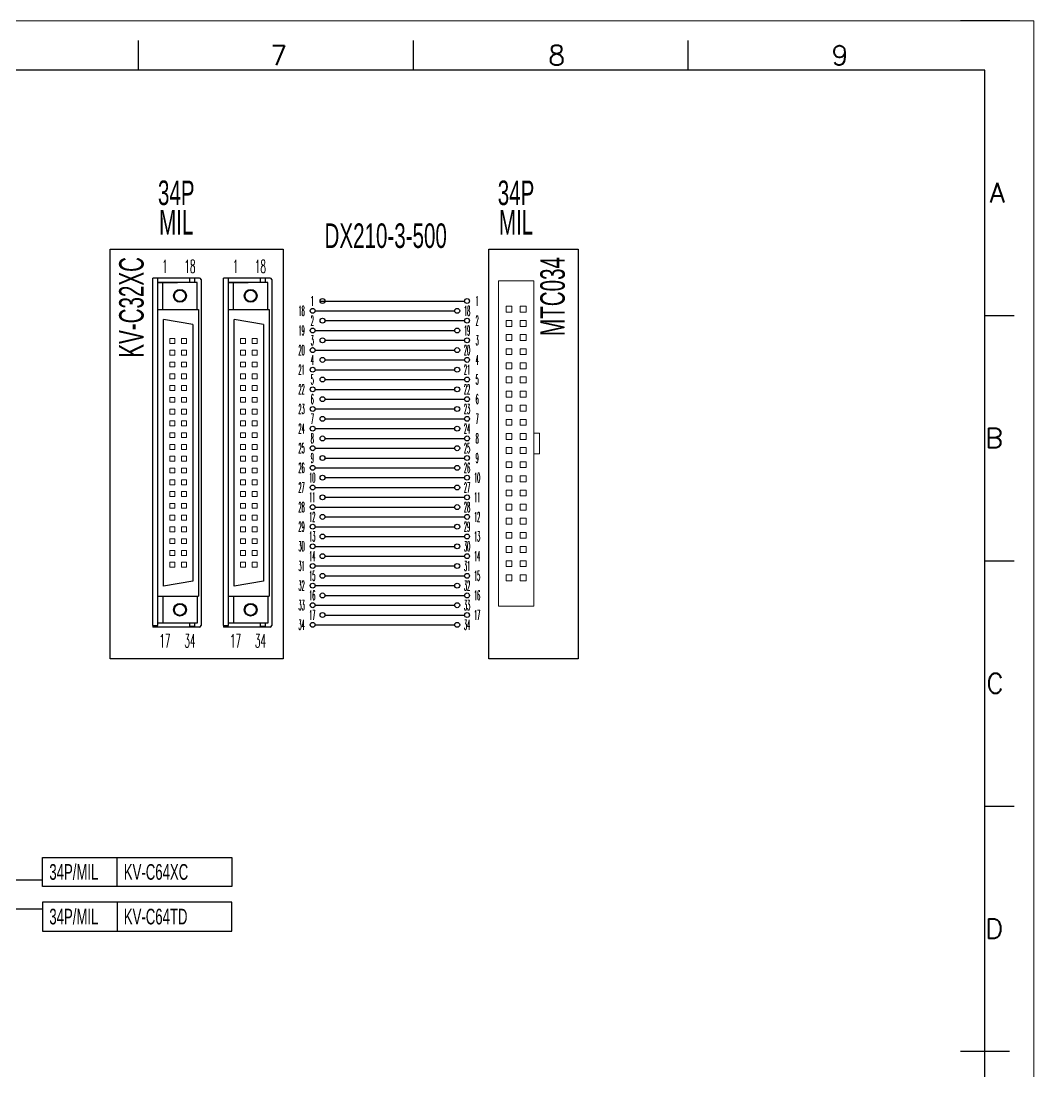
# Model space of a CAD drawing. Extents: x 49673 to 52330, y -5620 to -4375.
# Drawn here: x 50541.2 to 50644.4, y -5263.5 to -5156.4 of the extents above; entities that cross this region are included whole.
import ezdxf
from ezdxf.enums import TextEntityAlignment as Align

# ---------------------------------------------------------------- set-up
doc = ezdxf.new("R2010")
doc.units = 0
doc.header["$MEASUREMENT"] = 0
doc.layers.add('AE_BOR', color=1, linetype='Continuous')
doc.layers.add('Z_OM_GAIKEI', color=7, linetype='Continuous')
doc.layers.add('Dimension', color=3, linetype='Continuous', lineweight=13)
doc.styles.add('WD', font='simplex.shx', dxfattribs={"bigfont": 'gbcbig.shx'})
doc.styles.add('样式 8', font='arial.ttf')

# ---------------------------------------------------------------- blocks, each defined once
blk = doc.blocks.new('电控横A4')
for p, q in [((292, -5), (5, -5)), ((292, -205), (292, -5))]:
    blk.add_line(p, q)
at = {"layer": 'AE_BOR', "color": 1, "lineweight": 15}
for p, q in [((0, 0), (297, 0)), ((297, 0), (297, -210))]:
    blk.add_line(p, q, dxfattribs=at)
at = {"layer": 'AE_BOR', "lineweight": 30}
blk.add_line((294.53, 0), (289.53, 0), dxfattribs=at)
at = {"layer": 'AE_BOR'}
for p, q in [((205.78, -5), (205.78, -2)), ((233.78, -5), (233.78, -2)), ((261.78, -5), (261.78, -2)), ((292, -30), (295, -30)), ((292, -55), (295, -55)), ((292, -80), (295, -80))]:
    blk.add_line(p, q, dxfattribs=at)
at = {"layer": 'AE_BOR', "color": 2, "lineweight": 30}
blk.add_line((289.5, -105), (294.5, -105), dxfattribs=at)
at = {"layer": 'AE_BOR', "style": 'WD'}
for s, p in [('7', (220.04, -4.5)), ('8', (248.37, -4.5)), ('9', (277.23, -4.5))]:
    blk.add_text(s, height=2, dxfattribs=at).set_placement(p, align=Align.CENTER)
for s, p in [('A', (294.03, -17.5)), ('B', (293.84, -42.5)), ('C', (293.93, -67.5)), ('D', (293.84, -92.5))]:
    blk.add_text(s, height=2, dxfattribs=at).set_placement(p, align=Align.MIDDLE_RIGHT)

msp = doc.modelspace()

# ---------------------------------------------------------------- linework, layer by layer
for p, q in [((50559.43, -5182.65), (50554.68, -5182.65)), ((50566.63, -5182.65), (50561.88, -5182.65)), ((50571.7, -5184.98), (50586.43, -5184.98)), ((50571.2, -5185.98), (50585.43, -5185.98)), ((50572.2, -5186.98), (50586.43, -5186.98)), ((50571.2, -5187.98), (50585.43, -5187.98)), ((50572.2, -5188.98), (50586.43, -5188.98)), ((50571.2, -5189.98), (50585.43, -5189.98)), ((50572.2, -5190.98), (50586.43, -5190.98)), ((50571.2, -5191.98), (50585.43, -5191.98)), ((50572.2, -5192.98), (50586.43, -5192.98)), ((50571.2, -5193.98), (50585.43, -5193.98)), ((50572.2, -5194.98), (50586.43, -5194.98)), ((50571.2, -5195.98), (50585.43, -5195.98)), ((50572.2, -5196.98), (50586.43, -5196.98)), ((50571.2, -5197.98), (50585.43, -5197.98)), ((50572.2, -5198.98), (50586.43, -5198.98)), ((50571.2, -5199.98), (50585.43, -5199.98)), ((50572.2, -5200.98), (50586.43, -5200.98)), ((50571.2, -5201.98), (50585.43, -5201.98)), ((50571.2, -5203.98), (50585.43, -5203.98)), ((50572.2, -5202.98), (50586.43, -5202.98)), ((50572.2, -5204.98), (50586.43, -5204.98)), ((50571.2, -5205.98), (50585.43, -5205.98)), ((50572.2, -5206.98), (50586.43, -5206.98)), ((50571.2, -5207.98), (50585.43, -5207.98)), ((50572.2, -5208.98), (50586.43, -5208.98)), ((50571.2, -5209.98), (50585.43, -5209.98)), ((50572.2, -5210.98), (50586.43, -5210.98)), ((50571.2, -5211.98), (50585.43, -5211.98)), ((50572.2, -5212.98), (50586.43, -5212.98)), ((50571.2, -5213.98), (50585.43, -5213.98)), ((50572.2, -5214.98), (50586.43, -5214.98)), ((50571.2, -5215.98), (50585.43, -5215.98)), ((50572.2, -5216.98), (50586.43, -5216.98)), ((50554.68, -5218.05), (50554.68, -5218.2)), ((50559.43, -5218.2), (50554.68, -5218.2)), ((50561.88, -5218.05), (50561.88, -5218.2)), ((50566.63, -5218.2), (50561.88, -5218.2)), ((50571.2, -5217.98), (50585.43, -5217.98)), ((50513.34, -5243.96), (50543.43, -5243.96)), ((50513.34, -5246.91), (50543.43, -5246.91))]:
    msp.add_line(p, q)
for points in [[(50567.96, -5221.43), (50550.33, -5221.43), (50550.33, -5179.69), (50567.96, -5179.69)], [(50598, -5221.43), (50588.91, -5221.43), (50588.91, -5179.69), (50598, -5179.69)], [(50543.43, -5241.69), (50562.7, -5241.69), (50562.7, -5244.64), (50543.43, -5244.64)], [(50562.7, -5244.64), (50551.02, -5244.64), (50551.02, -5241.69), (50562.7, -5241.69)], [(50543.43, -5249.18), (50562.7, -5249.18), (50562.7, -5246.24), (50543.43, -5246.24)], [(50562.7, -5246.24), (50551.02, -5246.24), (50551.02, -5249.18), (50562.7, -5249.18)]]:
    msp.add_lwpolyline(points, close=True)
at = {"lineweight": 0}
for points in [[(50589.87, -5216.09), (50589.87, -5182.91), (50593.47, -5182.91), (50593.47, -5216.09)], [(50591.25, -5186.12), (50590.65, -5186.12), (50590.65, -5185.52), (50591.25, -5185.52)], [(50592.69, -5186.12), (50592.09, -5186.12), (50592.09, -5185.52), (50592.69, -5185.52)], [(50591.25, -5187.56), (50590.65, -5187.56), (50590.65, -5186.96), (50591.25, -5186.96)], [(50592.69, -5187.56), (50592.09, -5187.56), (50592.09, -5186.96), (50592.69, -5186.96)], [(50556.4, -5188.8), (50556.9, -5188.8), (50556.9, -5189.3), (50556.4, -5189.3)], [(50557.6, -5188.8), (50558.1, -5188.8), (50558.1, -5189.3), (50557.6, -5189.3)], [(50563.59, -5188.8), (50564.09, -5188.8), (50564.09, -5189.3), (50563.59, -5189.3)], [(50564.79, -5188.8), (50565.29, -5188.8), (50565.29, -5189.3), (50564.79, -5189.3)], [(50591.25, -5189), (50590.65, -5189), (50590.65, -5188.4), (50591.25, -5188.4)], [(50592.69, -5189), (50592.09, -5189), (50592.09, -5188.4), (50592.69, -5188.4)], [(50556.4, -5190), (50556.9, -5190), (50556.9, -5190.5), (50556.4, -5190.5)], [(50557.6, -5190), (50558.1, -5190), (50558.1, -5190.5), (50557.6, -5190.5)], [(50563.59, -5190), (50564.09, -5190), (50564.09, -5190.5), (50563.59, -5190.5)], [(50564.79, -5190), (50565.29, -5190), (50565.29, -5190.5), (50564.79, -5190.5)], [(50591.25, -5190.44), (50590.65, -5190.44), (50590.65, -5189.84), (50591.25, -5189.84)], [(50592.69, -5190.44), (50592.09, -5190.44), (50592.09, -5189.84), (50592.69, -5189.84)], [(50556.4, -5191.2), (50556.9, -5191.2), (50556.9, -5191.7), (50556.4, -5191.7)], [(50557.6, -5191.2), (50558.1, -5191.2), (50558.1, -5191.7), (50557.6, -5191.7)], [(50563.59, -5191.2), (50564.09, -5191.2), (50564.09, -5191.7), (50563.59, -5191.7)], [(50564.79, -5191.2), (50565.29, -5191.2), (50565.29, -5191.7), (50564.79, -5191.7)], [(50591.25, -5191.88), (50590.65, -5191.88), (50590.65, -5191.28), (50591.25, -5191.28)], [(50592.69, -5191.88), (50592.09, -5191.88), (50592.09, -5191.28), (50592.69, -5191.28)], [(50556.4, -5192.4), (50556.9, -5192.4), (50556.9, -5192.9), (50556.4, -5192.9)], [(50557.6, -5192.4), (50558.1, -5192.4), (50558.1, -5192.9), (50557.6, -5192.9)], [(50563.59, -5192.4), (50564.09, -5192.4), (50564.09, -5192.9), (50563.59, -5192.9)], [(50564.79, -5192.4), (50565.29, -5192.4), (50565.29, -5192.9), (50564.79, -5192.9)], [(50591.25, -5193.32), (50590.65, -5193.32), (50590.65, -5192.72), (50591.25, -5192.72)], [(50592.69, -5193.32), (50592.09, -5193.32), (50592.09, -5192.72), (50592.69, -5192.72)], [(50556.4, -5193.6), (50556.9, -5193.6), (50556.9, -5194.1), (50556.4, -5194.1)], [(50557.6, -5193.6), (50558.1, -5193.6), (50558.1, -5194.1), (50557.6, -5194.1)], [(50563.59, -5193.6), (50564.09, -5193.6), (50564.09, -5194.1), (50563.59, -5194.1)], [(50564.79, -5193.6), (50565.29, -5193.6), (50565.29, -5194.1), (50564.79, -5194.1)], [(50591.25, -5194.76), (50590.65, -5194.76), (50590.65, -5194.16), (50591.25, -5194.16)], [(50592.69, -5194.76), (50592.09, -5194.76), (50592.09, -5194.16), (50592.69, -5194.16)], [(50556.4, -5194.8), (50556.9, -5194.8), (50556.9, -5195.3), (50556.4, -5195.3)], [(50557.6, -5194.8), (50558.1, -5194.8), (50558.1, -5195.3), (50557.6, -5195.3)], [(50563.59, -5194.8), (50564.09, -5194.8), (50564.09, -5195.3), (50563.59, -5195.3)], [(50564.79, -5194.8), (50565.29, -5194.8), (50565.29, -5195.3), (50564.79, -5195.3)], [(50556.4, -5196), (50556.9, -5196), (50556.9, -5196.5), (50556.4, -5196.5)], [(50557.6, -5196), (50558.1, -5196), (50558.1, -5196.5), (50557.6, -5196.5)], [(50563.59, -5196), (50564.09, -5196), (50564.09, -5196.5), (50563.59, -5196.5)], [(50564.79, -5196), (50565.29, -5196), (50565.29, -5196.5), (50564.79, -5196.5)], [(50591.25, -5196.2), (50590.65, -5196.2), (50590.65, -5195.6), (50591.25, -5195.6)], [(50592.69, -5196.2), (50592.09, -5196.2), (50592.09, -5195.6), (50592.69, -5195.6)], [(50556.4, -5197.2), (50556.9, -5197.2), (50556.9, -5197.7), (50556.4, -5197.7)], [(50557.6, -5197.2), (50558.1, -5197.2), (50558.1, -5197.7), (50557.6, -5197.7)], [(50563.59, -5197.2), (50564.09, -5197.2), (50564.09, -5197.7), (50563.59, -5197.7)], [(50564.79, -5197.2), (50565.29, -5197.2), (50565.29, -5197.7), (50564.79, -5197.7)], [(50591.25, -5197.64), (50590.65, -5197.64), (50590.65, -5197.04), (50591.25, -5197.04)], [(50592.69, -5197.64), (50592.09, -5197.64), (50592.09, -5197.04), (50592.69, -5197.04)], [(50556.4, -5198.4), (50556.9, -5198.4), (50556.9, -5198.9), (50556.4, -5198.9)], [(50557.6, -5198.4), (50558.1, -5198.4), (50558.1, -5198.9), (50557.6, -5198.9)], [(50563.59, -5198.4), (50564.09, -5198.4), (50564.09, -5198.9), (50563.59, -5198.9)], [(50564.79, -5198.4), (50565.29, -5198.4), (50565.29, -5198.9), (50564.79, -5198.9)], [(50591.25, -5199.08), (50590.65, -5199.08), (50590.65, -5198.48), (50591.25, -5198.48)], [(50592.69, -5199.08), (50592.09, -5199.08), (50592.09, -5198.48), (50592.69, -5198.48)], [(50594.07, -5200.55), (50593.47, -5200.55), (50593.47, -5198.45), (50594.07, -5198.45)], [(50556.4, -5199.6), (50556.9, -5199.6), (50556.9, -5200.1), (50556.4, -5200.1)], [(50557.6, -5199.6), (50558.1, -5199.6), (50558.1, -5200.1), (50557.6, -5200.1)], [(50563.59, -5199.6), (50564.09, -5199.6), (50564.09, -5200.1), (50563.59, -5200.1)], [(50564.79, -5199.6), (50565.29, -5199.6), (50565.29, -5200.1), (50564.79, -5200.1)], [(50591.25, -5200.52), (50590.65, -5200.52), (50590.65, -5199.92), (50591.25, -5199.92)], [(50592.69, -5200.52), (50592.09, -5200.52), (50592.09, -5199.92), (50592.69, -5199.92)], [(50556.4, -5200.8), (50556.9, -5200.8), (50556.9, -5201.3), (50556.4, -5201.3)], [(50557.6, -5200.8), (50558.1, -5200.8), (50558.1, -5201.3), (50557.6, -5201.3)], [(50563.59, -5200.8), (50564.09, -5200.8), (50564.09, -5201.3), (50563.59, -5201.3)], [(50564.79, -5200.8), (50565.29, -5200.8), (50565.29, -5201.3), (50564.79, -5201.3)], [(50591.25, -5201.96), (50590.65, -5201.96), (50590.65, -5201.36), (50591.25, -5201.36)], [(50592.69, -5201.96), (50592.09, -5201.96), (50592.09, -5201.36), (50592.69, -5201.36)], [(50556.4, -5202), (50556.9, -5202), (50556.9, -5202.5), (50556.4, -5202.5)], [(50557.6, -5202), (50558.1, -5202), (50558.1, -5202.5), (50557.6, -5202.5)], [(50563.59, -5202), (50564.09, -5202), (50564.09, -5202.5), (50563.59, -5202.5)], [(50564.79, -5202), (50565.29, -5202), (50565.29, -5202.5), (50564.79, -5202.5)], [(50591.25, -5203.4), (50590.65, -5203.4), (50590.65, -5202.8), (50591.25, -5202.8)], [(50592.69, -5203.4), (50592.09, -5203.4), (50592.09, -5202.8), (50592.69, -5202.8)], [(50556.4, -5203.2), (50556.9, -5203.2), (50556.9, -5203.7), (50556.4, -5203.7)], [(50557.6, -5203.2), (50558.1, -5203.2), (50558.1, -5203.7), (50557.6, -5203.7)], [(50563.59, -5203.2), (50564.09, -5203.2), (50564.09, -5203.7), (50563.59, -5203.7)], [(50564.79, -5203.2), (50565.29, -5203.2), (50565.29, -5203.7), (50564.79, -5203.7)], [(50556.4, -5204.4), (50556.9, -5204.4), (50556.9, -5204.9), (50556.4, -5204.9)], [(50557.6, -5204.4), (50558.1, -5204.4), (50558.1, -5204.9), (50557.6, -5204.9)], [(50563.59, -5204.4), (50564.09, -5204.4), (50564.09, -5204.9), (50563.59, -5204.9)], [(50564.79, -5204.4), (50565.29, -5204.4), (50565.29, -5204.9), (50564.79, -5204.9)], [(50591.25, -5204.84), (50590.65, -5204.84), (50590.65, -5204.24), (50591.25, -5204.24)], [(50592.69, -5204.84), (50592.09, -5204.84), (50592.09, -5204.24), (50592.69, -5204.24)], [(50556.4, -5205.6), (50556.9, -5205.6), (50556.9, -5206.1), (50556.4, -5206.1)], [(50557.6, -5205.6), (50558.1, -5205.6), (50558.1, -5206.1), (50557.6, -5206.1)], [(50563.59, -5205.6), (50564.09, -5205.6), (50564.09, -5206.1), (50563.59, -5206.1)], [(50564.79, -5205.6), (50565.29, -5205.6), (50565.29, -5206.1), (50564.79, -5206.1)], [(50591.25, -5206.28), (50590.65, -5206.28), (50590.65, -5205.68), (50591.25, -5205.68)], [(50592.69, -5206.28), (50592.09, -5206.28), (50592.09, -5205.68), (50592.69, -5205.68)], [(50556.4, -5206.8), (50556.9, -5206.8), (50556.9, -5207.3), (50556.4, -5207.3)], [(50557.6, -5206.8), (50558.1, -5206.8), (50558.1, -5207.3), (50557.6, -5207.3)], [(50563.59, -5206.8), (50564.09, -5206.8), (50564.09, -5207.3), (50563.59, -5207.3)], [(50564.79, -5206.8), (50565.29, -5206.8), (50565.29, -5207.3), (50564.79, -5207.3)], [(50591.25, -5207.72), (50590.65, -5207.72), (50590.65, -5207.12), (50591.25, -5207.12)], [(50592.69, -5207.72), (50592.09, -5207.72), (50592.09, -5207.12), (50592.69, -5207.12)], [(50556.4, -5208), (50556.9, -5208), (50556.9, -5208.5), (50556.4, -5208.5)], [(50557.6, -5208), (50558.1, -5208), (50558.1, -5208.5), (50557.6, -5208.5)], [(50563.59, -5208), (50564.09, -5208), (50564.09, -5208.5), (50563.59, -5208.5)], [(50564.79, -5208), (50565.29, -5208), (50565.29, -5208.5), (50564.79, -5208.5)], [(50556.4, -5209.2), (50556.9, -5209.2), (50556.9, -5209.7), (50556.4, -5209.7)], [(50557.6, -5209.2), (50558.1, -5209.2), (50558.1, -5209.7), (50557.6, -5209.7)], [(50563.59, -5209.2), (50564.09, -5209.2), (50564.09, -5209.7), (50563.59, -5209.7)], [(50564.79, -5209.2), (50565.29, -5209.2), (50565.29, -5209.7), (50564.79, -5209.7)], [(50591.25, -5209.16), (50590.65, -5209.16), (50590.65, -5208.56), (50591.25, -5208.56)], [(50592.69, -5209.16), (50592.09, -5209.16), (50592.09, -5208.56), (50592.69, -5208.56)], [(50556.4, -5210.4), (50556.9, -5210.4), (50556.9, -5210.9), (50556.4, -5210.9)], [(50557.6, -5210.4), (50558.1, -5210.4), (50558.1, -5210.9), (50557.6, -5210.9)], [(50563.59, -5210.4), (50564.09, -5210.4), (50564.09, -5210.9), (50563.59, -5210.9)], [(50564.79, -5210.4), (50565.29, -5210.4), (50565.29, -5210.9), (50564.79, -5210.9)], [(50591.25, -5210.6), (50590.65, -5210.6), (50590.65, -5210), (50591.25, -5210)], [(50592.69, -5210.6), (50592.09, -5210.6), (50592.09, -5210), (50592.69, -5210)], [(50591.25, -5212.04), (50590.65, -5212.04), (50590.65, -5211.44), (50591.25, -5211.44)], [(50592.69, -5212.04), (50592.09, -5212.04), (50592.09, -5211.44), (50592.69, -5211.44)], [(50556.4, -5211.6), (50556.9, -5211.6), (50556.9, -5212.1), (50556.4, -5212.1)], [(50557.6, -5211.6), (50558.1, -5211.6), (50558.1, -5212.1), (50557.6, -5212.1)], [(50563.59, -5211.6), (50564.09, -5211.6), (50564.09, -5212.1), (50563.59, -5212.1)], [(50564.79, -5211.6), (50565.29, -5211.6), (50565.29, -5212.1), (50564.79, -5212.1)], [(50591.25, -5213.48), (50590.65, -5213.48), (50590.65, -5212.88), (50591.25, -5212.88)], [(50592.69, -5213.48), (50592.09, -5213.48), (50592.09, -5212.88), (50592.69, -5212.88)]]:
    msp.add_lwpolyline(points, close=True, dxfattribs=at)
for centre in [(50570.95, -5185.98), (50571.95, -5184.98), (50585.68, -5185.98), (50586.68, -5184.98), (50571.95, -5186.98), (50586.68, -5186.98), (50570.95, -5187.98), (50585.68, -5187.98), (50571.95, -5188.98), (50586.68, -5188.98), (50570.95, -5189.98), (50585.68, -5189.98), (50571.95, -5190.98), (50586.68, -5190.98), (50570.95, -5191.98), (50585.68, -5191.98), (50571.95, -5192.98), (50586.68, -5192.98), (50570.95, -5193.98), (50585.68, -5193.98), (50571.95, -5194.98), (50586.68, -5194.98), (50570.95, -5195.98), (50585.68, -5195.98), (50571.95, -5196.98), (50586.68, -5196.98), (50570.95, -5197.98), (50585.68, -5197.98), (50571.95, -5198.98), (50586.68, -5198.98), (50570.95, -5199.98), (50571.95, -5200.98), (50585.68, -5199.98), (50586.68, -5200.98), (50570.95, -5201.98), (50585.68, -5201.98), (50571.95, -5202.98), (50586.68, -5202.98), (50570.95, -5203.98), (50585.68, -5203.98), (50571.95, -5204.98), (50586.68, -5204.98), (50570.95, -5205.98), (50585.68, -5205.98), (50571.95, -5206.98), (50586.68, -5206.98), (50570.95, -5207.98), (50585.68, -5207.98), (50571.95, -5208.98), (50586.68, -5208.98), (50570.95, -5209.98), (50585.68, -5209.98), (50571.95, -5210.98), (50586.68, -5210.98), (50570.95, -5211.98), (50585.68, -5211.98), (50571.95, -5212.98), (50586.68, -5212.98), (50570.95, -5213.98), (50585.68, -5213.98), (50570.95, -5215.98), (50571.95, -5214.98), (50585.68, -5215.98), (50586.68, -5214.98), (50571.95, -5216.98), (50586.68, -5216.98), (50570.95, -5217.98), (50585.68, -5217.98)]:
    msp.add_circle(centre, 0.25)
msp.add_arc((50570.95, -5189.98), 0.25, 89.0696, 90.9304)
at = {"layer": 'Z_OM_GAIKEI'}
for p, q in [((50554.68, -5218.05), (50554.68, -5182.65)), ((50555.18, -5218.05), (50555.18, -5182.65)), ((50555.18, -5217.82), (50555.18, -5183.08)), ((50555.18, -5183.08), (50557.18, -5183.08)), ((50559.18, -5183.08), (50555.18, -5183.08)), ((50555.68, -5185.83), (50555.68, -5183.08)), ((50558.43, -5183.08), (50558.43, -5182.65)), ((50558.93, -5183.08), (50558.93, -5182.65)), ((50559.18, -5185.83), (50559.18, -5183.08)), ((50559.58, -5182.8), (50559.58, -5218.05)), ((50561.88, -5218.05), (50561.88, -5182.65)), ((50562.38, -5218.05), (50562.38, -5182.65)), ((50562.38, -5217.82), (50562.38, -5183.08)), ((50562.38, -5183.08), (50564.38, -5183.08)), ((50566.38, -5183.08), (50562.38, -5183.08)), ((50562.88, -5185.83), (50562.88, -5183.08)), ((50565.63, -5183.08), (50565.63, -5182.65)), ((50566.13, -5183.08), (50566.13, -5182.65)), ((50566.38, -5185.83), (50566.38, -5183.08)), ((50566.78, -5182.8), (50566.78, -5218.05)), ((50555.18, -5185.83), (50559.31, -5185.83)), ((50555.18, -5185.83), (50559.31, -5185.83)), ((50559.31, -5185.83), (50559.31, -5215.07)), ((50562.38, -5185.83), (50566.51, -5185.83)), ((50562.38, -5185.83), (50566.51, -5185.83)), ((50566.51, -5185.83), (50566.51, -5215.07)), ((50558.75, -5187.37), (50555.75, -5186.87)), ((50555.75, -5214.03), (50555.75, -5186.87)), ((50558.75, -5187.37), (50558.75, -5213.53)), ((50565.94, -5187.37), (50562.94, -5186.87)), ((50562.94, -5214.03), (50562.94, -5186.87)), ((50565.94, -5187.37), (50565.94, -5213.53)), ((50558.75, -5213.53), (50555.75, -5214.03)), ((50565.94, -5213.53), (50562.94, -5214.03)), ((50555.18, -5215.07), (50559.31, -5215.07)), ((50555.68, -5215.07), (50555.68, -5217.82)), ((50559.18, -5215.07), (50559.18, -5217.82)), ((50562.38, -5215.07), (50566.51, -5215.07)), ((50562.88, -5215.07), (50562.88, -5217.82)), ((50566.38, -5215.07), (50566.38, -5217.82)), ((50559.18, -5217.82), (50555.18, -5217.82)), ((50558.43, -5218.1), (50558.43, -5217.82)), ((50558.93, -5218.1), (50558.93, -5217.82)), ((50566.38, -5217.82), (50562.38, -5217.82)), ((50565.63, -5218.1), (50565.63, -5217.82)), ((50566.13, -5218.1), (50566.13, -5217.82)), ((50554.68, -5218.05), (50555.18, -5218.05)), ((50558.43, -5218.1), (50558.93, -5218.1)), ((50561.88, -5218.05), (50562.38, -5218.05)), ((50565.63, -5218.1), (50566.13, -5218.1))]:
    msp.add_line(p, q, dxfattribs=at)
for centre, radius in [((50557.43, -5184.45), 0.65), ((50557.43, -5184.45), 0.575), ((50564.63, -5184.45), 0.65), ((50564.63, -5184.45), 0.575), ((50557.43, -5216.44), 0.65), ((50557.43, -5216.44), 0.575), ((50564.63, -5216.44), 0.65), ((50564.63, -5216.44), 0.575)]:
    msp.add_circle(centre, radius, dxfattribs=at)
for centre, start, end in [((50559.43, -5182.8), 0, 90), ((50566.63, -5182.8), 0, 90), ((50559.43, -5218.05), 270, 0), ((50566.63, -5218.05), 270, 0)]:
    msp.add_arc(centre, 0.15, start, end, dxfattribs=at)

# ---------------------------------------------------------------- block references
msp.add_blockref('电控横A4', (50347.44, -5156.44))

# ---------------------------------------------------------------- texts
at = {"lineweight": 0, "style": 'WD'}
for s, height, width, p in [('1', 1.33, 0.5, (50555.89, -5181.45)), ('18', 1.333, 0.5, (50558.44, -5181.45)), ('1', 1.33, 0.5, (50563.09, -5181.45)), ('18', 1.333, 0.5, (50565.63, -5181.45)), ('1', 1, 0.3, (50570.91, -5184.98)), ('1', 1, 0.3, (50587.71, -5184.98)), ('18', 1, 0.3, (50569.82, -5185.98)), ('18', 1, 0.3, (50586.68, -5185.98)), ('2', 1, 0.3, (50570.91, -5186.98)), ('2', 1, 0.3, (50587.71, -5186.98)), ('19', 1, 0.3, (50569.82, -5187.98)), ('19', 1, 0.3, (50586.68, -5187.98)), ('3', 1, 0.3, (50570.91, -5188.98)), ('3', 1, 0.3, (50587.71, -5188.98)), ('20', 1, 0.3, (50569.82, -5189.98)), ('20', 1, 0.3, (50586.68, -5189.98)), ('4', 1, 0.3, (50570.91, -5190.98)), ('4', 1, 0.3, (50587.71, -5190.98)), ('21', 1, 0.3, (50569.82, -5191.98)), ('21', 1, 0.3, (50586.68, -5191.98)), ('5', 1, 0.3, (50570.91, -5192.98)), ('5', 1, 0.3, (50587.71, -5192.98)), ('22', 1, 0.3, (50569.82, -5193.98)), ('22', 1, 0.3, (50586.68, -5193.98)), ('6', 1, 0.3, (50570.91, -5194.98)), ('6', 1, 0.3, (50587.71, -5194.98)), ('23', 1, 0.3, (50569.82, -5195.98)), ('7', 1, 0.3, (50570.91, -5196.98)), ('23', 1, 0.3, (50586.68, -5195.98)), ('7', 1, 0.3, (50587.71, -5196.98)), ('24', 1, 0.3, (50569.82, -5197.98)), ('24', 1, 0.3, (50586.68, -5197.98)), ('8', 1, 0.3, (50570.91, -5198.98)), ('8', 1, 0.3, (50587.71, -5198.98)), ('25', 1, 0.3, (50569.82, -5199.98)), ('25', 1, 0.3, (50586.68, -5199.98)), ('9', 1, 0.3, (50570.91, -5200.98)), ('9', 1, 0.3, (50587.71, -5200.98)), ('26', 1, 0.3, (50569.82, -5201.98)), ('26', 1, 0.3, (50586.68, -5201.98)), ('10', 1, 0.3, (50570.91, -5202.98)), ('10', 1, 0.3, (50587.71, -5202.98)), ('27', 1, 0.3, (50569.82, -5203.98)), ('27', 1, 0.3, (50586.68, -5203.98)), ('11', 1, 0.3, (50570.91, -5204.98)), ('11', 1, 0.3, (50587.71, -5204.98)), ('28', 1, 0.3, (50569.82, -5205.98)), ('28', 1, 0.3, (50586.68, -5205.98)), ('12', 1, 0.3, (50570.91, -5206.98)), ('12', 1, 0.3, (50587.71, -5206.98)), ('29', 1, 0.3, (50569.82, -5207.98)), ('29', 1, 0.3, (50586.68, -5207.98)), ('13', 1, 0.3, (50570.91, -5208.98)), ('13', 1, 0.3, (50587.71, -5208.98)), ('30', 1, 0.3, (50569.82, -5209.98)), ('30', 1, 0.3, (50586.68, -5209.98)), ('31', 1, 0.3, (50569.82, -5211.98)), ('14', 1, 0.3, (50570.91, -5210.98)), ('31', 1, 0.3, (50586.68, -5211.98)), ('14', 1, 0.3, (50587.71, -5210.98)), ('15', 1, 0.3, (50570.91, -5212.98)), ('15', 1, 0.3, (50587.71, -5212.98)), ('32', 1, 0.3, (50569.82, -5213.98)), ('32', 1, 0.3, (50586.68, -5213.98)), ('16', 1, 0.3, (50570.91, -5214.98)), ('16', 1, 0.3, (50587.71, -5214.98)), ('33', 1, 0.3, (50569.82, -5215.98)), ('33', 1, 0.3, (50586.68, -5215.98)), ('17', 1, 0.3, (50570.91, -5216.98)), ('17', 1, 0.3, (50587.71, -5216.98)), ('34', 1, 0.3, (50569.82, -5217.98)), ('34', 1, 0.3, (50586.68, -5217.98)), ('17', 1.333, 0.5, (50555.89, -5219.61)), ('34', 1.333, 0.5, (50558.44, -5219.61)), ('17', 1.333, 0.5, (50563.09, -5219.61)), ('34', 1.333, 0.5, (50565.63, -5219.61))]:
    msp.add_text(s, height=height, dxfattribs=dict(at, width=width)).set_placement(p, align=Align.MIDDLE)
at = {"layer": 'Dimension', "lineweight": 0, "style": '样式 8', "width": 0.6}
for s, p in [('34P', (50557.05, -5175.2)), ('34P', (50591.67, -5175.2)), ('MIL', (50557.05, -5178.2)), ('MIL', (50591.67, -5178.2)), ('DX210-3-500', (50578.39, -5179.57))]:
    msp.add_text(s, height=2.5, dxfattribs=at).set_placement(p, align=Align.CENTER)
at = {"layer": 'Dimension', "color": 3, "lineweight": 0, "style": '样式 8', "width": 0.6}
for s, p in [('KV-C32XC', (50553.73, -5180.5)), ('MTC034', (50596.64, -5180.5))]:
    msp.add_text(s, height=2.5, rotation=90, dxfattribs=at).set_placement(p, align=Align.RIGHT)
for s, p in [('34P/MIL', (50544.12, -5243.16)), ('KV-C64XC', (50551.71, -5243.16)), ('34P/MIL', (50544.12, -5247.71)), ('KV-C64TD', (50551.71, -5247.71))]:
    msp.add_text(s, height=1.6, dxfattribs=at).set_placement(p, align=Align.MIDDLE_LEFT)

doc.saveas('drawing.dxf')
